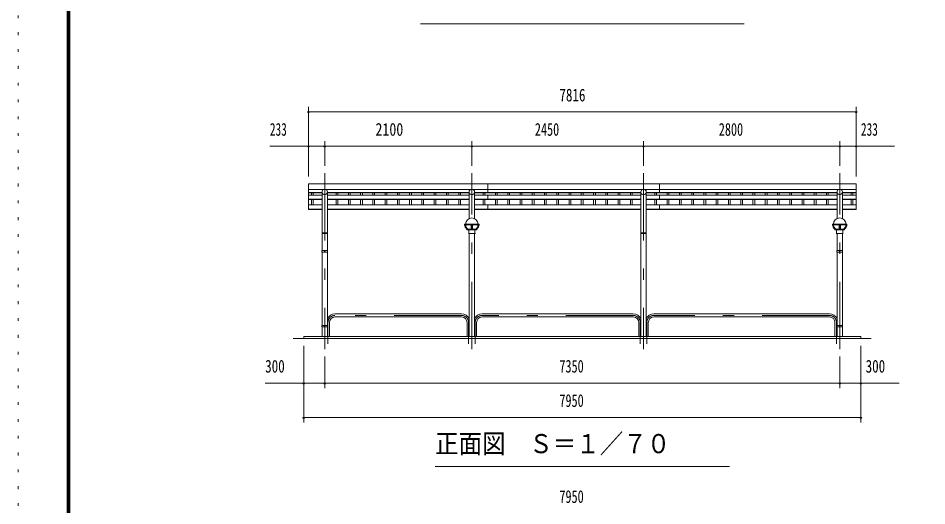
# Model space of a CAD drawing. Units: millimetres, scale not verified, with parts at other scales. Extents: x -32624 to 32629, y -14700 to 14700.
# Drawn here: x -8951 to 4016, y 741 to 7701 of the extents above; entities that cross this region are included whole.
import ezdxf
from ezdxf.enums import TextEntityAlignment as Align

# ---------------------------------------------------------------- set-up
doc = ezdxf.new("R2010")
doc.units = ezdxf.units.MM
doc.header["$LTSCALE"] = 80
doc.linetypes.add('USER3', pattern=[24, 12, -5, 2, -5])
doc.linetypes.add('USER4', pattern=[3, 0.5, -2.5])
for name, color, linetype, lineweight in [('0-0_0', 7, 'Continuous', 18), ('0-2_1-0BOLD', 7, 'Continuous', 18), ('0-3_1-2CENTER', 3, 'USER3', 18), ('0-4_1-4THIN', 4, 'Continuous', 18), ('0-5_1-5DIM', 3, 'Continuous', 18), ('0-C_F-F', 5, 'Continuous', 18), ('0-D_F-E_J_ADD', 5, 'USER4', 18)]:
    doc.layers.add(name, color=color, linetype=linetype, lineweight=lineweight)
doc.styles.add('ＭＳ ゴシック', font='')
doc.styles.get('ＭＳ ゴシック').set_extended_font_data('MS Gothic')

# ---------------------------------------------------------------- blocks, each defined once
blk = doc.blocks.new('ledl')
at = {"layer": '0-0_0'}
for p, q in [((14388.17, 13926.97), (14183.17, 13926.97)), ((14183.17, 13920.97), (14183.17, 13926.97)), ((14276.67, 13920.97), (14183.17, 13920.97)), ((14276.67, 13920.97), (14276.67, 13856.97)), ((14288.67, 13920.97), (14282.67, 13920.97)), ((14282.67, 13920.97), (14282.67, 13856.97)), ((14288.67, 13920.97), (14288.67, 13856.97)), ((14388.17, 13920.97), (14294.67, 13920.97)), ((14294.67, 13920.97), (14294.67, 13856.97)), ((14388.17, 13920.97), (14388.17, 13926.97)), ((14215.67, 13846.97), (14355.67, 13846.97)), ((14240.67, 13796.97), (14240.67, 13846.97)), ((14240.67, 13796.97), (14330.67, 13796.97)), ((14330.67, 13796.97), (14330.67, 13846.97)), ((14355.67, 13846.97), (14355.67, 13856.97))]:
    blk.add_line(p, q, dxfattribs=at)
blk.add_lwpolyline([(14215.67, 13846.97), (14215.67, 13856.97), (14355.67, 13856.97)], dxfattribs=at)
for start, end in [(0, 180), (183.82255, 231.05756), (308.94244, 356.17745)]:
    blk.add_arc((14285.67, 13926.97), 90, start, end, dxfattribs=at)
for centre, major_axis, start_param, end_param in [((14285.67, 13926.97), (102.47, 6.5), 3.13629226, 3.90348569), ((14293.67, 13926.97), (102.47, 6.5), 3.13629226, 3.90348569), ((14277.67, 13926.97), (-102.47, 6.5), 2.37969962, 3.14689305), ((14285.67, 13926.97), (-102.47, 6.5), 2.37969962, 3.14689305)]:
    blk.add_ellipse(centre, major_axis=major_axis, ratio=0.92312, start_param=start_param, end_param=end_param, dxfattribs=at)

msp = doc.modelspace()

# ---------------------------------------------------------------- linework, layer by layer
at = {"layer": '0-2_1-0BOLD'}
for p, q in [((-2246.94, 5209.34), (-2246.94, 5337.73)), ((203.06, 5209.34), (203.06, 5337.73)), ((3006.06, 5254.08), (-4809.94, 5254.08)), ((-4809.94, 5212.89), (-4615.09, 5212.89)), ((-4615.09, 5209.34), (-4809.94, 5209.34)), ((-4615.09, 5222.1), (-4615.09, 4383.14)), ((-4538.79, 4383.14), (-4538.79, 5222.1)), ((-4538.79, 5212.89), (-2515.09, 5212.89)), ((-2515.09, 5209.34), (-4538.79, 5209.34)), ((-2515.09, 5222.1), (-2515.09, 4841.36)), ((-2438.79, 4841.36), (-2438.79, 5222.1)), ((-2438.79, 5212.89), (-65.09, 5212.89)), ((-65.09, 5209.34), (-2438.79, 5209.34)), ((-65.09, 5222.1), (-65.09, 3157.54)), ((11.21, 3157.54), (11.21, 5222.1)), ((11.21, 5212.89), (2734.91, 5212.89)), ((2734.91, 5209.34), (11.21, 5209.34)), ((2734.91, 5222.1), (2734.91, 4841.35)), ((2811.21, 4841.36), (2811.21, 5222.1)), ((2811.21, 5212.89), (3006.06, 5212.89)), ((3006.06, 5209.34), (2811.21, 5209.34)), ((-4809.94, 5177.13), (-4615.09, 5177.13)), ((-4809.94, 5118.3), (-4615.09, 5118.3)), ((-4615.09, 5112.4), (-4809.94, 5112.4)), ((-4538.79, 5177.13), (-2515.09, 5177.13)), ((-2515.09, 5118.3), (-4538.79, 5118.3)), ((-4538.79, 5112.4), (-2515.09, 5112.4)), ((-2438.79, 5177.13), (-65.09, 5177.13)), ((-2438.79, 5118.3), (-65.09, 5118.3)), ((-65.09, 5112.4), (-2438.79, 5112.4)), ((-2246.94, 5112.4), (-2246.94, 5177.13)), ((11.21, 5177.13), (2734.91, 5177.13)), ((11.21, 5118.3), (2734.91, 5118.3)), ((2734.91, 5112.4), (11.21, 5112.4)), ((203.06, 5112.4), (203.06, 5177.13)), ((2811.21, 5177.13), (3006.06, 5177.13)), ((3006.06, 5118.3), (2811.21, 5118.3)), ((2811.21, 5112.4), (3006.06, 5112.4)), ((-4809.94, 5034.68), (-4615.09, 5034.68)), ((-4615.09, 4977.04), (-4809.94, 4977.04)), ((-4538.79, 5034.68), (-2515.09, 5034.68)), ((-2515.09, 4977.04), (-4538.79, 4977.04)), ((-4538.79, 4968.7), (-2515.09, 4968.7)), ((-2438.79, 5034.68), (-65.09, 5034.68)), ((-65.09, 4977.04), (-2438.79, 4977.04)), ((-2438.79, 4968.7), (-65.09, 4968.7)), ((-2246.94, 4968.7), (-2246.94, 5034.68)), ((11.21, 5034.68), (2734.91, 5034.68)), ((2734.91, 4977.04), (11.21, 4977.04)), ((11.21, 4968.7), (2734.91, 4968.7)), ((203.06, 5034.68), (203.06, 4968.7)), ((3006.06, 5034.68), (2811.21, 5034.68)), ((2811.21, 4977.04), (3006.06, 4977.04)), ((-4538.79, 4627.54), (-4615.09, 4627.54)), ((-4610.09, 4635.54), (-4543.79, 4635.54)), ((-2515.09, 4627.54), (-2515.09, 3157.54)), ((-2438.79, 3157.54), (-2438.79, 4627.54)), ((-65.09, 4627.54), (11.21, 4627.54)), ((6.21, 4635.54), (-60.09, 4635.54)), ((2734.91, 4627.54), (2734.91, 4383.14)), ((2811.21, 4383.14), (2811.21, 4627.54)), ((-4615.09, 4363.14), (-4615.09, 3314.03)), ((-4580.79, 4383.14), (-4580.79, 4363.14)), ((-4580.79, 4373.14), (-4573.09, 4373.14)), ((-4573.09, 4363.14), (-4573.09, 4383.14)), ((-4538.79, 3314.03), (-4538.79, 4363.14)), ((2734.91, 4363.14), (2734.91, 3314.03)), ((2769.21, 4363.14), (2769.21, 4383.14)), ((2769.21, 4373.14), (2776.91, 4373.14)), ((2776.91, 4383.14), (2776.91, 4363.14)), ((2811.21, 3314.03), (2811.21, 4363.14)), ((-2623.24, 3478.84), (-4430.54, 3478.84)), ((-4430.54, 3436.14), (-2623.24, 3436.14)), ((-2330.54, 3478.84), (-173.24, 3478.84)), ((-173.24, 3436.14), (-2330.54, 3436.14)), ((2626.76, 3478.84), (119.46, 3478.84)), ((119.46, 3436.14), (2626.76, 3436.14)), ((-4615.09, 3294.03), (-4615.09, 3157.54)), ((-4580.79, 3314.03), (-4580.79, 3294.03)), ((-4580.79, 3304.02), (-4573.09, 3304.02)), ((-4573.09, 3294.03), (-4573.09, 3314.03)), ((-4538.79, 3157.54), (-4538.79, 3294.03)), ((-4509.24, 3357.54), (-4509.24, 3157.54)), ((-2544.64, 3157.54), (-2544.64, 3357.54)), ((-2409.24, 3357.54), (-2409.24, 3157.54)), ((-94.64, 3157.54), (-94.64, 3357.54)), ((40.76, 3357.54), (40.76, 3157.54)), ((2705.36, 3157.54), (2705.36, 3357.54)), ((2734.91, 3294.03), (2734.91, 3157.54)), ((2769.21, 3314.03), (2769.21, 3294.03)), ((2776.91, 3304.02), (2769.21, 3304.02)), ((2776.91, 3294.03), (2776.91, 3314.03)), ((2811.21, 3294.03), (2811.21, 3157.54)), ((-5026.94, 3127.54), (3223.06, 3127.54)), ((3073.06, 3127.54), (3073.06, 3157.54))]:
    msp.add_line(p, q, dxfattribs=at)
for points in [[(3006.06, 5337.73), (-4809.94, 5337.73), (-4809.94, 4968.7), (-4615.09, 4968.7)], [(2811.21, 4968.7), (3006.06, 4968.7), (3006.06, 5337.73)], [(3073.06, 3157.54), (-4876.94, 3157.54), (-4876.94, 3127.54)]]:
    msp.add_lwpolyline(points, dxfattribs=at)
for points in [[(-2426.94, 4627.54), (-2526.94, 4627.54), (-2526.94, 4629.84), (-2426.94, 4629.84)], [(2823.06, 4627.54), (2823.06, 4629.84), (2723.06, 4629.84), (2723.06, 4627.54)], [(-4616.69, 4383.14), (-4616.69, 4363.14), (-4537.19, 4363.14), (-4537.19, 4383.14)], [(2733.31, 4383.14), (2812.81, 4383.14), (2812.81, 4363.14), (2733.31, 4363.14)], [(-4616.69, 3314.03), (-4616.69, 3294.03), (-4537.19, 3294.03), (-4537.19, 3314.03)], [(2733.31, 3314.03), (2733.31, 3294.03), (2812.81, 3294.03), (2812.81, 3314.03)]]:
    msp.add_lwpolyline(points, close=True, dxfattribs=at)
for centre, radius, start, end in [((-4576.94, 5222.1), 38.15, 123.05154, 56.94846), ((-2476.94, 5222.1), 38.15, 123.05154, 56.94846), ((-26.94, 5222.1), 38.15, 123.05154, 56.94846), ((2773.06, 5222.1), 38.15, 123.05154, 56.94846), ((-4610.09, 4630.54), 5, 90, 180), ((-4543.79, 4630.54), 5, 0, 90), ((-60.09, 4630.54), 5, 90, 180), ((6.21, 4630.54), 5, 0, 90), ((-4430.54, 3357.54), 121.3, 90, 153.07823), ((-4430.54, 3357.54), 78.6, 90, 180), ((-2623.24, 3357.54), 121.3, 26.91106, 90), ((-2623.24, 3357.54), 78.6, 0, 90), ((-2330.54, 3357.54), 121.3, 90, 153.07823), ((-2330.54, 3357.54), 78.6, 90, 180), ((-173.24, 3357.54), 121.3, 26.91106, 90), ((-173.24, 3357.54), 78.6, 0, 90), ((119.46, 3357.54), 121.3, 90, 153.07823), ((119.46, 3357.54), 78.6, 90, 180), ((2626.76, 3357.54), 121.3, 26.91106, 90), ((2626.76, 3357.54), 78.6, 0, 90)]:
    msp.add_arc(centre, radius, start, end, dxfattribs=at)
at = {"layer": '0-3_1-2CENTER'}
for p, q in [((-4576.94, 5487.73), (-4576.94, 2977.54)), ((-2476.94, 2977.54), (-2476.94, 5487.73)), ((-26.94, 5487.73), (-26.94, 2977.54)), ((2773.07, 2977.54), (2773.07, 5487.73)), ((-2623.24, 3457.54), (-4430.54, 3457.54)), ((-173.24, 3457.54), (-2330.54, 3457.54)), ((2626.76, 3457.54), (119.46, 3457.54)), ((-4530.58, 3052.54), (-4530.58, 3357.54)), ((-4530.54, 3357.54), (-4530.54, 3052.54)), ((-2523.28, 3052.54), (-2523.28, 3357.54)), ((-2523.24, 3357.54), (-2523.24, 3052.54)), ((-2430.59, 3052.54), (-2430.59, 3357.54)), ((-2430.54, 3357.54), (-2430.54, 3052.54)), ((-73.29, 3052.54), (-73.29, 3357.54)), ((-73.24, 3357.54), (-73.24, 3052.54)), ((19.42, 3052.54), (19.42, 3357.54)), ((19.46, 3357.54), (19.46, 3052.54)), ((2726.72, 3357.54), (2726.72, 3052.54)), ((2726.76, 3052.54), (2726.76, 3357.54))]:
    msp.add_line(p, q, dxfattribs=at)
for centre, start, end in [((-4430.54, 3357.54), 90, 180), ((-2623.24, 3357.54), 0, 90), ((-2330.54, 3357.54), 90, 180), ((-173.24, 3357.54), 0, 90), ((119.46, 3357.54), 90, 180), ((2626.76, 3357.54), 0, 90)]:
    msp.add_arc(centre, 100, start, end, dxfattribs=at)
at = {"layer": '0-4_1-4THIN'}
for p, q in [((-4764.44, 5209.34), (-4764.44, 5177.13)), ((-4739.44, 5177.13), (-4739.44, 5209.34)), ((-4414.44, 5177.13), (-4414.44, 5209.34)), ((-4389.44, 5209.34), (-4389.44, 5177.13)), ((-4239.44, 5209.34), (-4239.44, 5177.13)), ((-4214.44, 5177.13), (-4214.44, 5209.34)), ((-4064.44, 5177.13), (-4064.44, 5209.34)), ((-4039.44, 5209.34), (-4039.44, 5177.13)), ((-3889.44, 5209.34), (-3889.44, 5177.13)), ((-3864.44, 5177.13), (-3864.44, 5209.34)), ((-3714.44, 5177.13), (-3714.44, 5209.34)), ((-3689.44, 5209.34), (-3689.44, 5177.13)), ((-3539.44, 5209.34), (-3539.44, 5177.13)), ((-3514.44, 5177.13), (-3514.44, 5209.34)), ((-3364.44, 5177.13), (-3364.44, 5209.34)), ((-3339.44, 5209.34), (-3339.44, 5177.13)), ((-3189.44, 5209.34), (-3189.44, 5177.13)), ((-3164.44, 5177.13), (-3164.44, 5209.34)), ((-3014.44, 5177.13), (-3014.44, 5209.34)), ((-2989.44, 5209.34), (-2989.44, 5177.13)), ((-2839.44, 5209.34), (-2839.44, 5177.13)), ((-2814.44, 5177.13), (-2814.44, 5209.34)), ((-2664.44, 5177.13), (-2664.44, 5209.34)), ((-2639.44, 5209.34), (-2639.44, 5177.13)), ((-2314.44, 5209.34), (-2314.44, 5177.13)), ((-2289.44, 5177.13), (-2289.44, 5209.34)), ((-2139.44, 5177.13), (-2139.44, 5209.34)), ((-2114.44, 5209.34), (-2114.44, 5177.13)), ((-1964.44, 5209.34), (-1964.44, 5177.13)), ((-1939.44, 5177.13), (-1939.44, 5209.34)), ((-1789.44, 5177.13), (-1789.44, 5209.34)), ((-1764.44, 5209.34), (-1764.44, 5177.13)), ((-1614.44, 5209.34), (-1614.44, 5177.13)), ((-1589.44, 5177.13), (-1589.44, 5209.34)), ((-1439.44, 5177.13), (-1439.44, 5209.34)), ((-1414.44, 5209.34), (-1414.44, 5177.13)), ((-1264.44, 5209.34), (-1264.44, 5177.13)), ((-1239.44, 5177.13), (-1239.44, 5209.34)), ((-1089.44, 5177.13), (-1089.44, 5209.34)), ((-1064.44, 5209.34), (-1064.44, 5177.13)), ((-914.44, 5209.34), (-914.44, 5177.13)), ((-889.44, 5177.13), (-889.44, 5209.34)), ((-739.44, 5177.13), (-739.44, 5209.34)), ((-714.44, 5209.34), (-714.44, 5177.13)), ((-564.44, 5209.34), (-564.44, 5177.13)), ((-539.44, 5177.13), (-539.44, 5209.34)), ((-389.44, 5177.13), (-389.44, 5209.34)), ((-364.44, 5209.34), (-364.44, 5177.13)), ((-214.44, 5209.34), (-214.44, 5177.13)), ((-189.44, 5177.13), (-189.44, 5209.34)), ((135.56, 5177.13), (135.56, 5209.34)), ((160.56, 5209.34), (160.56, 5177.13)), ((310.56, 5209.34), (310.56, 5177.13)), ((335.56, 5177.13), (335.56, 5209.34)), ((485.56, 5177.13), (485.56, 5209.34)), ((510.56, 5209.34), (510.56, 5177.13)), ((660.56, 5209.34), (660.56, 5177.13)), ((685.56, 5177.13), (685.56, 5209.34)), ((835.56, 5177.13), (835.56, 5209.34)), ((860.56, 5209.34), (860.56, 5177.13)), ((1010.56, 5209.34), (1010.56, 5177.13)), ((1035.56, 5177.13), (1035.56, 5209.34)), ((1185.56, 5177.13), (1185.56, 5209.34)), ((1210.56, 5209.34), (1210.56, 5177.13)), ((1360.56, 5209.34), (1360.56, 5177.13)), ((1385.56, 5177.13), (1385.56, 5209.34)), ((1535.56, 5177.13), (1535.56, 5209.34)), ((1560.56, 5209.34), (1560.56, 5177.13)), ((1710.56, 5209.34), (1710.56, 5177.13)), ((1735.56, 5177.13), (1735.56, 5209.34)), ((1885.56, 5177.13), (1885.56, 5209.34)), ((1910.56, 5209.34), (1910.56, 5177.13)), ((2060.56, 5209.34), (2060.56, 5177.13)), ((2085.56, 5177.13), (2085.56, 5209.34)), ((2235.56, 5177.13), (2235.56, 5209.34)), ((2260.56, 5209.34), (2260.56, 5177.13)), ((2410.56, 5209.34), (2410.56, 5177.13)), ((2435.56, 5177.13), (2435.56, 5209.34)), ((2585.56, 5177.13), (2585.56, 5209.34)), ((2610.56, 5209.34), (2610.56, 5177.13)), ((2935.56, 5209.34), (2935.56, 5177.13)), ((2960.56, 5177.13), (2960.56, 5209.34)), ((-4764.44, 5112.4), (-4764.44, 5034.68)), ((-4739.44, 5034.68), (-4739.44, 5112.4)), ((-4414.44, 5034.68), (-4414.44, 5112.4)), ((-4389.44, 5112.4), (-4389.44, 5034.68)), ((-4239.44, 5112.4), (-4239.44, 5034.68)), ((-4214.44, 5034.68), (-4214.44, 5112.4)), ((-4064.44, 5034.68), (-4064.44, 5112.4)), ((-4039.44, 5112.4), (-4039.44, 5034.68)), ((-3889.44, 5112.4), (-3889.44, 5034.68)), ((-3864.44, 5034.68), (-3864.44, 5112.4)), ((-3714.44, 5034.68), (-3714.44, 5112.4)), ((-3689.44, 5112.4), (-3689.44, 5034.68)), ((-3539.44, 5112.4), (-3539.44, 5034.68)), ((-3514.44, 5034.68), (-3514.44, 5112.4)), ((-3364.44, 5034.68), (-3364.44, 5112.4)), ((-3339.44, 5112.4), (-3339.44, 5034.68)), ((-3189.44, 5112.4), (-3189.44, 5034.68)), ((-3164.44, 5034.68), (-3164.44, 5112.4)), ((-3014.44, 5034.68), (-3014.44, 5112.4)), ((-2989.44, 5112.4), (-2989.44, 5034.68)), ((-2839.44, 5112.4), (-2839.44, 5034.68)), ((-2814.44, 5034.68), (-2814.44, 5112.4)), ((-2664.44, 5034.68), (-2664.44, 5112.4)), ((-2639.44, 5112.4), (-2639.44, 5034.68)), ((-2314.44, 5112.4), (-2314.44, 5034.68)), ((-2289.44, 5034.68), (-2289.44, 5112.4)), ((-2139.44, 5034.68), (-2139.44, 5112.4)), ((-2114.44, 5112.4), (-2114.44, 5034.68)), ((-1964.44, 5112.4), (-1964.44, 5034.68)), ((-1939.44, 5034.68), (-1939.44, 5112.4)), ((-1789.44, 5034.68), (-1789.44, 5112.4)), ((-1764.44, 5112.4), (-1764.44, 5034.68)), ((-1614.44, 5112.4), (-1614.44, 5034.68)), ((-1589.44, 5034.68), (-1589.44, 5112.4)), ((-1439.44, 5034.68), (-1439.44, 5112.4)), ((-1414.44, 5112.4), (-1414.44, 5034.68)), ((-1264.44, 5112.4), (-1264.44, 5034.68)), ((-1239.44, 5034.68), (-1239.44, 5112.4)), ((-1089.44, 5034.68), (-1089.44, 5112.4)), ((-1064.44, 5112.4), (-1064.44, 5034.68)), ((-914.44, 5112.4), (-914.44, 5034.68)), ((-889.44, 5034.68), (-889.44, 5112.4)), ((-739.44, 5034.68), (-739.44, 5112.4)), ((-714.44, 5112.4), (-714.44, 5034.68)), ((-564.44, 5112.4), (-564.44, 5034.68)), ((-539.44, 5034.68), (-539.44, 5112.4)), ((-389.44, 5034.68), (-389.44, 5112.4)), ((-364.44, 5112.4), (-364.44, 5034.68)), ((-214.44, 5112.4), (-214.44, 5034.68)), ((-189.44, 5034.68), (-189.44, 5112.4)), ((135.56, 5034.68), (135.56, 5112.4)), ((160.56, 5112.4), (160.56, 5034.68)), ((310.56, 5112.4), (310.56, 5034.68)), ((335.56, 5034.68), (335.56, 5112.4)), ((485.56, 5034.68), (485.56, 5112.4)), ((510.56, 5112.4), (510.56, 5034.68)), ((660.56, 5112.4), (660.56, 5034.68)), ((685.56, 5034.68), (685.56, 5112.4)), ((835.56, 5034.68), (835.56, 5112.4)), ((860.56, 5112.4), (860.56, 5034.68)), ((1010.56, 5112.4), (1010.56, 5034.68)), ((1035.56, 5034.68), (1035.56, 5112.4)), ((1185.56, 5034.68), (1185.56, 5112.4)), ((1210.56, 5112.4), (1210.56, 5034.68)), ((1360.56, 5112.4), (1360.56, 5034.68)), ((1385.56, 5034.68), (1385.56, 5112.4)), ((1535.56, 5034.68), (1535.56, 5112.4)), ((1560.56, 5112.4), (1560.56, 5034.68)), ((1710.56, 5112.4), (1710.56, 5034.68)), ((1735.56, 5034.68), (1735.56, 5112.4)), ((1885.56, 5034.68), (1885.56, 5112.4)), ((1910.56, 5112.4), (1910.56, 5034.68)), ((2060.56, 5112.4), (2060.56, 5034.68)), ((2085.56, 5034.68), (2085.56, 5112.4)), ((2235.56, 5034.68), (2235.56, 5112.4)), ((2260.56, 5112.4), (2260.56, 5034.68)), ((2410.56, 5112.4), (2410.56, 5034.68)), ((2435.56, 5034.68), (2435.56, 5112.4)), ((2585.56, 5034.68), (2585.56, 5112.4)), ((2610.56, 5112.4), (2610.56, 5034.68)), ((2935.56, 5112.4), (2935.56, 5034.68)), ((2960.56, 5034.68), (2960.56, 5112.4))]:
    msp.add_line(p, q, dxfattribs=at)
at = {"layer": '0-5_1-5DIM'}
for p, q in [((-3211.94, 7622.54), (1408.06, 7622.54)), ((-4795.94, 6363.54), (-4823.94, 6363.54)), ((-4809.94, 6433.54), (-4809.94, 5443.54)), ((3006.06, 6363.54), (-4809.94, 6363.54)), ((3020.06, 6363.54), (2992.06, 6363.54)), ((3006.06, 5443.54), (3006.06, 6433.54)), ((-5359.44, 5873.54), (3555.56, 5873.54)), ((-4795.94, 5873.54), (-4823.94, 5873.54)), ((-4562.94, 5873.54), (-4590.94, 5873.54)), ((-4576.94, 5593.54), (-4576.94, 5943.54)), ((-2462.94, 5873.54), (-2490.94, 5873.54)), ((-2476.94, 5593.54), (-2476.94, 5943.54)), ((-12.94, 5873.54), (-40.94, 5873.54)), ((-26.94, 5943.54), (-26.94, 5593.54)), ((2787.06, 5873.54), (2759.06, 5873.54)), ((2773.06, 5593.54), (2773.06, 5943.54)), ((3020.06, 5873.54), (2992.06, 5873.54)), ((-4876.94, 3022.54), (-4876.94, 1932.54)), ((3073.07, 1932.54), (3073.07, 3022.54)), ((-4576.94, 2872.54), (-4576.94, 2422.54)), ((2773.06, 2422.54), (2773.06, 2872.54)), ((-5426.44, 2492.54), (3622.57, 2492.54)), ((-4862.94, 2492.54), (-4890.94, 2492.54)), ((-4562.94, 2492.54), (-4590.94, 2492.54)), ((2787.06, 2492.54), (2759.06, 2492.54)), ((3087.07, 2492.54), (3059.07, 2492.54)), ((-4862.94, 2002.54), (-4890.94, 2002.54)), ((-4876.94, 2002.54), (3073.07, 2002.54)), ((3087.07, 2002.54), (3059.07, 2002.54)), ((1198.06, 1302.54), (-3001.94, 1302.54))]:
    msp.add_line(p, q, dxfattribs=at)
for centre in [(-4809.94, 6363.54), (3006.06, 6363.54), (-4809.94, 5873.54), (-4576.94, 5873.54), (-2476.94, 5873.54), (-26.94, 5873.54), (2773.06, 5873.54), (3006.06, 5873.54), (-4876.94, 2492.54), (-4576.94, 2492.54), (2773.06, 2492.54), (3073.07, 2492.54), (-4876.94, 2002.54), (3073.07, 2002.54)]:
    msp.add_arc(centre, 14, 180, 0, dxfattribs=at)
at = {"layer": '0-C_F-F'}
for points in [[(31928.6, -14000), (31928.6, 14140), (-8251.4, 14140), (-8251.4, -14000)], [(31925.1, -13996.5), (-8247.9, -13996.5), (-8247.9, 14136.5), (31925.1, 14136.5)], [(31921.6, -13993), (31921.6, 14133), (-8244.4, 14133), (-8244.4, -13993)], [(31918.1, -13989.5), (31918.1, 14129.5), (-8240.9, 14129.5), (-8240.9, -13989.5)], [(31914.6, -13986), (31914.6, 14126), (-8237.4, 14126), (-8237.4, -13986)], [(31911.1, -13982.5), (31911.1, 14122.5), (-8233.9, 14122.5), (-8233.9, -13982.5)], [(31907.6, -13979), (-8230.4, -13979), (-8230.4, 14119), (31907.6, 14119)], [(31904.1, -13975.5), (-8226.9, -13975.5), (-8226.9, 14115.5), (31904.1, 14115.5)], [(31900.6, -13972), (31900.6, 14112), (-8223.4, 14112), (-8223.4, -13972)], [(31897.1, -13968.5), (-8219.9, -13968.5), (-8219.9, 14108.5), (31897.1, 14108.5)], [(31893.6, -13965), (31893.6, 14105), (-8216.4, 14105), (-8216.4, -13965)]]:
    msp.add_lwpolyline(points, close=True, dxfattribs=at)
at = {"layer": '0-D_F-E_J_ADD'}
msp.add_lwpolyline([(32628.6, -14700), (32628.6, 14700), (-8951.4, 14700), (-8951.4, -14700)], close=True, dxfattribs=at)

# ---------------------------------------------------------------- block references
at = {"layer": '0-0_0'}
for p in [(-16762.61, -9167.13), (-11512.6, -9167.13)]:
    msp.add_blockref('ledl', p, dxfattribs=at)

# ---------------------------------------------------------------- texts
at = {"layer": '0-5_1-5DIM', "color": 7, "style": 'ＭＳ ゴシック'}
for s, height, width, p in [('7816', 182.3, 0.75, (-1227.44, 6458.41)), ('233', 182.3, 0.65, (-5359.44, 5968.41)), ('2100', 182.3, 0.8, (-3852.44, 5968.41)), ('2450', 182.3, 0.7, (-1577.44, 5968.41)), ('2800', 182.3, 0.7, (1047.56, 5968.41)), ('233', 182.3, 0.65, (3076.06, 5968.41)), ('300', 182.3, 0.75, (-5426.44, 2587.41)), ('7350', 182.3, 0.7, (-1227.44, 2587.41)), ('300', 182.3, 0.75, (3143.07, 2587.41)), ('7950', 182.3, 0.7, (-1227.44, 2097.41)), ('正面図\u3000Ｓ＝１／７０', 273.5, 0.9, (-3001.94, 1409.85)), ('7950', 182.3, 0.7, (-1227.44, 727.41))]:
    msp.add_text(s, height=height, dxfattribs=dict(at, width=width)).set_placement(p, align=Align.BOTTOM_LEFT)

doc.saveas('drawing.dxf')
